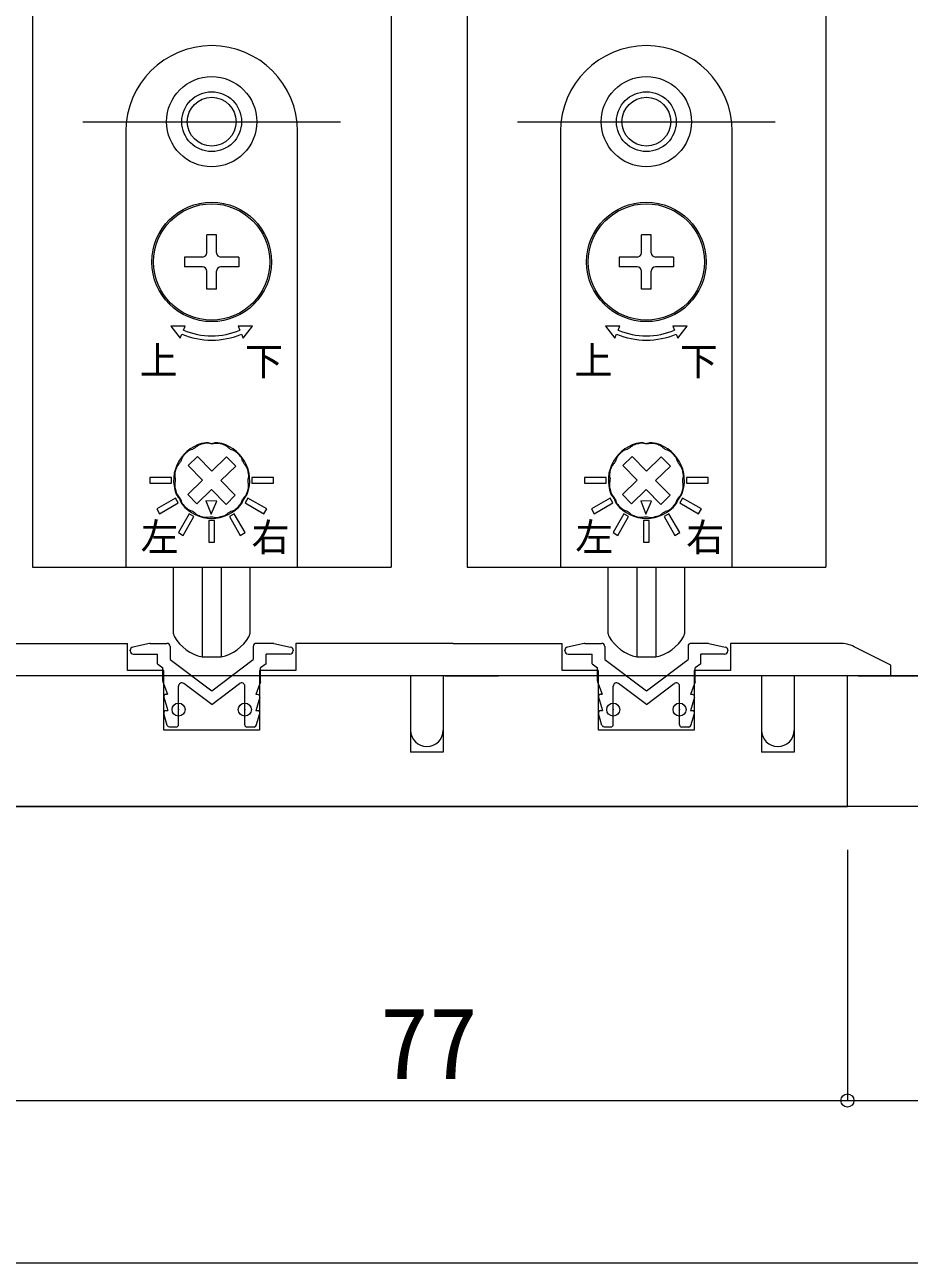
# Model space of a CAD drawing. Units: millimetres on the paper, enlarged 10 times, with parts at other scales. Extents: x -2000 to 2000, y -1385 to 1385.
# Drawn here: x -1240.1 to -968.8, y -67.5 to 312.4 of the extents above; entities that cross this region are included whole.
import ezdxf
from ezdxf.enums import TextEntityAlignment as Align

# ---------------------------------------------------------------- set-up
doc = ezdxf.new("R2010")
doc.units = ezdxf.units.MM
doc.header["$LTSCALE"] = 10
doc.header["$PDMODE"] = 32
doc.header["$PDSIZE"] = 4
doc.linetypes.add('USER1', pattern=[19.05, 12.7, -6.35])
doc.layers.add('1-1_0', color=7, linetype='Continuous', lineweight=20)
doc.layers.add('2-0_18', color=7, linetype='Continuous', lineweight=18)
doc.styles.add('ＭＳ ゴシック', font='')
doc.styles.get('ＭＳ ゴシック').set_extended_font_data('MS Gothic')

msp = doc.modelspace()

# ---------------------------------------------------------------- linework, layer by layer
at = {"layer": '1-1_0'}
msp.add_lwpolyline([(380, -67.5), (-1950, -67.5), (-1950, 1335)], dxfattribs=at)
at = {"layer": '2-0_18', "lineweight": 20}
for p, q in [((-1237.8, 564.3), (-1237.8, 145.97)), ((-1127.8, 564.3), (-1127.8, 145.97)), ((-1104.47, 564.3), (-1104.47, 145.97)), ((-994.47, 564.3), (-994.47, 145.97)), ((-1237.8, 145.97), (-1127.8, 145.97)), ((-1104.47, 145.97), (-994.47, 145.97)), ((-1290.3, 122.64), (-1208.64, 122.64)), ((-1201.91, 122.61), (-1207.02, 121.48)), ((-1201.69, 122.64), (-1196.58, 122.64)), ((-1195.58, 121.64), (-1195.58, 117.64)), ((-1170.03, 121.64), (-1170.03, 117.64)), ((-1163.91, 122.64), (-1169.03, 122.64)), ((-1163.7, 122.61), (-1158.59, 121.48)), ((-1108.78, 122.64), (-1156.97, 122.64)), ((-1108.78, 122.64), (-1075.3, 122.64)), ((-1068.58, 122.61), (-1073.69, 121.48)), ((-1068.36, 122.64), (-1063.25, 122.64)), ((-1062.25, 121.64), (-1062.25, 117.64)), ((-1036.69, 121.64), (-1036.69, 117.64)), ((-1030.58, 122.64), (-1035.69, 122.64)), ((-1030.36, 122.61), (-1025.25, 121.48)), ((-1206.8, 119.3), (-1203.36, 119.3)), ((-1203.36, 119.3), (-1199.47, 119.3)), ((-1162.25, 119.3), (-1166.14, 119.3)), ((-1166.14, 116.39), (-1166.14, 119.3)), ((-1158.8, 119.3), (-1162.25, 119.3)), ((-1157.8, 120.5), (-1157.8, 120.3)), ((-1074.47, 120.3), (-1074.47, 120.5)), ((-1074.47, 120.5), (-1074.47, 120.3)), ((-1073.47, 119.3), (-1070.03, 119.3)), ((-1070.03, 119.3), (-1066.14, 119.3)), ((-1028.91, 119.3), (-1032.8, 119.3)), ((-1032.8, 116.39), (-1032.8, 119.3)), ((-1025.47, 119.3), (-1028.91, 119.3)), ((-1024.47, 120.5), (-1024.47, 120.3)), ((-1199.47, 116.39), (-1197.8, 115.14)), ((-1197.8, 111.09), (-1197.8, 115.14)), ((-1195.58, 117.64), (-1182.8, 108.05)), ((-1182.8, 108.05), (-1170.03, 117.64)), ((-1166.14, 116.39), (-1167.8, 115.14)), ((-1167.8, 111.09), (-1167.8, 115.14)), ((-1066.14, 116.39), (-1064.47, 115.14)), ((-1064.47, 111.09), (-1064.47, 115.14)), ((-1062.25, 117.64), (-1049.47, 108.05)), ((-1049.47, 108.05), (-1036.69, 117.64)), ((-1032.8, 116.39), (-1034.47, 115.14)), ((-1034.47, 111.09), (-1034.47, 115.14)), ((-1059.47, 112.64), (-1577.8, 112.64)), ((-911.14, 112.64), (-1306.14, 112.64)), ((-1197.47, 112.64), (-1244.47, 112.64)), ((-1197.76, 110.86), (-1196.32, 107)), ((-1182.8, 103.89), (-1191.37, 110.31)), ((-1182.8, 103.89), (-1174.24, 110.31)), ((-1167.85, 110.86), (-1169.3, 106.97)), ((-1147.47, 112.64), (-1168.14, 112.64)), ((-1121.14, 112.64), (-1137.47, 112.64)), ((-1121.8, 112.64), (-1121.8, 89.3)), ((-1064.14, 112.64), (-1111.14, 112.64)), ((-1111.14, 112.64), (-1094.8, 112.64)), ((-1064.43, 110.86), (-1062.98, 107)), ((-1049.47, 103.89), (-1058.04, 110.31)), ((-1049.47, 103.89), (-1040.9, 110.31)), ((-1034.51, 110.86), (-1035.97, 106.97)), ((-1014.14, 112.64), (-1034.8, 112.64)), ((-1014.14, 112.64), (-1014.14, 89.3)), ((-987.8, 112.64), (-1004.14, 112.64)), ((-974.47, 112.64), (-987.8, 112.64)), ((-987.8, 72.64), (-987.8, 112.64)), ((-984.5, 112.64), (-911.14, 112.64)), ((-1196.87, 107), (-1196.32, 107)), ((-1192.97, 97.67), (-1192.97, 109.51)), ((-1172.64, 97.64), (-1172.64, 109.51)), ((-1168.7, 106.97), (-1169.3, 106.97)), ((-1063.54, 107), (-1062.98, 107)), ((-1059.64, 97.67), (-1059.64, 109.51)), ((-1039.3, 97.64), (-1039.3, 109.51)), ((-1035.37, 106.97), (-1035.97, 106.97)), ((-1197.51, 106.14), (-1196.27, 102)), ((-1168.06, 106.11), (-1169.3, 101.97)), ((-1064.18, 106.14), (-1062.94, 102)), ((-1034.73, 106.11), (-1035.97, 101.97)), ((-1196.41, 97.48), (-1197.51, 101.14)), ((-1196.87, 102), (-1196.27, 102)), ((-1168.7, 101.97), (-1169.3, 101.97)), ((-1169.16, 97.44), (-1168.06, 101.11)), ((-1063.08, 97.48), (-1064.18, 101.14)), ((-1063.54, 102), (-1062.94, 102)), ((-1035.37, 101.97), (-1035.97, 101.97)), ((-1035.83, 97.44), (-1034.73, 101.11)), ((-1195.77, 97), (-1193.64, 97)), ((-1169.8, 96.97), (-1171.97, 96.97)), ((-1062.44, 97), (-1060.3, 97)), ((-1036.47, 96.97), (-1038.64, 96.97)), ((-911.14, 72.64), (-1577.8, 72.64)), ((-1419.47, 72.64), (-987.8, 72.64))]:
    msp.add_line(p, q, dxfattribs=at)
at = {"layer": '2-0_18', "color": 2, "linetype": 'USER1'}
for p, q in [((-1222.3, 282.64), (-1143.3, 282.64)), ((-1088.97, 282.64), (-1009.97, 282.64))]:
    msp.add_line(p, q, dxfattribs=at)
at = {"layer": '2-0_18'}
for p, q in [((-1209.14, 279.64), (-1209.14, 145.97)), ((-1156.47, 145.97), (-1156.47, 279.64)), ((-1075.8, 279.64), (-1075.8, 145.97)), ((-1023.14, 145.97), (-1023.14, 279.64)), ((-1181.3, 247.97), (-1184.3, 247.97)), ((-1184.3, 242.47), (-1184.3, 247.97)), ((-1181.3, 242.47), (-1181.3, 247.97)), ((-1047.97, 247.97), (-1050.97, 247.97)), ((-1050.97, 242.47), (-1050.97, 247.97)), ((-1047.97, 242.47), (-1047.97, 247.97)), ((-1174.47, 241.14), (-1179.97, 241.14)), ((-1174.47, 241.14), (-1174.47, 238.14)), ((-1041.14, 241.14), (-1046.64, 241.14)), ((-1041.14, 241.14), (-1041.14, 238.14)), ((-1185.64, 238.14), (-1191.14, 238.14)), ((-1184.3, 231.3), (-1184.3, 236.8)), ((-1181.3, 231.3), (-1181.3, 236.8)), ((-1174.47, 238.14), (-1179.97, 238.14)), ((-1052.3, 238.14), (-1057.8, 238.14)), ((-1050.97, 231.3), (-1050.97, 236.8)), ((-1047.97, 231.3), (-1047.97, 236.8)), ((-1041.14, 238.14), (-1046.64, 238.14)), ((-1181.3, 231.3), (-1184.3, 231.3)), ((-1047.97, 231.3), (-1050.97, 231.3)), ((-1182.77, 175.46), (-1178.24, 179.89)), ((-1049.44, 175.46), (-1044.9, 179.89)), ((-1185.63, 172.67), (-1190.05, 177.2)), ((-1052.3, 172.67), (-1056.72, 177.2)), ((-1190.16, 168.25), (-1185.63, 172.67)), ((-1056.83, 168.25), (-1052.3, 172.67)), ((-1187.37, 165.38), (-1190.16, 168.25)), ((-1187.37, 165.38), (-1182.84, 169.81)), ((-1178.41, 165.27), (-1182.84, 169.81)), ((-1175.55, 168.07), (-1178.41, 165.27)), ((-1054.04, 165.38), (-1056.83, 168.25)), ((-1054.04, 165.38), (-1049.5, 169.81)), ((-1045.08, 165.27), (-1049.5, 169.81)), ((-1042.22, 168.07), (-1045.08, 165.27)), ((-1209.14, 145.97), (-1156.47, 145.97)), ((-1194.47, 125.53), (-1194.47, 145.97)), ((-1185.72, 145.97), (-1185.72, 118.46)), ((-1179.89, 145.97), (-1179.89, 118.46)), ((-1171.14, 145.97), (-1171.14, 125.53)), ((-1075.8, 145.97), (-1023.14, 145.97)), ((-1061.14, 125.53), (-1061.14, 145.97)), ((-1052.39, 145.97), (-1052.39, 118.46)), ((-1046.55, 145.97), (-1046.55, 118.46)), ((-1037.8, 145.97), (-1037.8, 125.53)), ((-1185.72, 118.46), (-1179.89, 118.46)), ((-1052.39, 118.46), (-1046.55, 118.46))]:
    msp.add_line(p, q, dxfattribs=at)
at = {"layer": '2-0_18', "color": 4, "lineweight": 9}
for p, q in [((-987.8, 59.3), (-987.8, -17.58)), ((-987.8, 59.3), (-987.8, -17.58)), ((-1244.47, -17.58), (-987.8, -17.58)), ((-987.8, -17.58), (-911.14, -17.58))]:
    msp.add_line(p, q, dxfattribs=at)
at = {"layer": '2-0_18'}
for points in [[(-1185.64, 241.14), (-1191.14, 241.14), (-1191.14, 238.14)], [(-1052.3, 241.14), (-1057.8, 241.14), (-1057.8, 238.14)], [(-1191.48, 218.69), (-1190.97, 219.93), (-1195.3, 219.93), (-1192.5, 216.23), (-1191.99, 217.46)], [(-1173.62, 217.46), (-1173.11, 216.23), (-1170.31, 219.93), (-1174.64, 219.93), (-1174.13, 218.69)], [(-1058.14, 218.69), (-1057.63, 219.93), (-1061.96, 219.93), (-1059.16, 216.23), (-1058.65, 217.46)], [(-1040.29, 217.46), (-1039.77, 216.23), (-1036.98, 219.93), (-1041.31, 219.93), (-1040.8, 218.69)], [(-1182.77, 175.46), (-1187.19, 180), (-1190.05, 177.2)], [(-1175.55, 168.07), (-1179.97, 172.6), (-1175.44, 177.02), (-1178.24, 179.89)], [(-1049.44, 175.46), (-1053.86, 180), (-1056.72, 177.2)], [(-1042.22, 168.07), (-1046.64, 172.6), (-1042.11, 177.02), (-1044.9, 179.89)]]:
    msp.add_lwpolyline(points, dxfattribs=at)
for points in [[(-1201.8, 171.8), (-1195.14, 171.8), (-1195.14, 173.47), (-1201.8, 173.47)], [(-1163.8, 173.47), (-1170.47, 173.47), (-1170.47, 171.8), (-1163.8, 171.8)], [(-1068.47, 171.8), (-1061.8, 171.8), (-1061.8, 173.47), (-1068.47, 173.47)], [(-1030.47, 173.47), (-1037.14, 173.47), (-1037.14, 171.8), (-1030.47, 171.8)], [(-1198.84, 162.41), (-1193.07, 165.75), (-1193.9, 167.19), (-1199.67, 163.86)], [(-1165.93, 163.86), (-1171.71, 167.19), (-1172.54, 165.75), (-1166.77, 162.41)], [(-1065.51, 162.41), (-1059.73, 165.75), (-1060.57, 167.19), (-1066.34, 163.86)], [(-1032.6, 163.86), (-1038.37, 167.19), (-1039.21, 165.75), (-1033.43, 162.41)], [(-1182.93, 162.3), (-1181.21, 166.28), (-1184.55, 166.32)], [(-1049.6, 162.3), (-1047.88, 166.28), (-1051.21, 166.32)], [(-1191.58, 155.76), (-1188.25, 161.54), (-1189.69, 162.37), (-1193.02, 156.6)], [(-1181.97, 160.3), (-1183.64, 160.3), (-1183.64, 153.64), (-1181.97, 153.64)], [(-1172.58, 156.6), (-1175.91, 162.37), (-1177.36, 161.54), (-1174.02, 155.76)], [(-1058.25, 155.76), (-1054.91, 161.54), (-1056.36, 162.37), (-1059.69, 156.6)], [(-1048.64, 160.3), (-1050.3, 160.3), (-1050.3, 153.64), (-1048.64, 153.64)], [(-1039.25, 156.6), (-1042.58, 162.37), (-1044.02, 161.54), (-1040.69, 155.76)]]:
    msp.add_lwpolyline(points, close=True, dxfattribs=at)
at = {"layer": '2-0_18', "lineweight": 20}
for points in [[(-1156.97, 122.64), (-1156.97, 114.3), (-1168.14, 114.3), (-1168.14, 95.97), (-1197.47, 95.97), (-1197.47, 114.3), (-1208.64, 114.3), (-1208.64, 122.64)], [(-990.16, 122.64), (-1023.64, 122.64), (-1023.64, 114.3), (-1034.8, 114.3), (-1034.8, 95.97), (-1064.14, 95.97), (-1064.14, 114.3), (-1075.3, 114.3), (-1075.3, 122.64)], [(-974.47, 112.64), (-974.47, 115.97), (-985.69, 121.58)], [(-1207.8, 120.3), (-1207.8, 120.5), (-1207.8, 120.3)], [(-1199.47, 116.39), (-1199.47, 118.06), (-1199.47, 119.3)], [(-1066.14, 116.39), (-1066.14, 118.06), (-1066.14, 119.3)], [(-1111.8, 112.64), (-1111.8, 89.3), (-1121.8, 89.3)], [(-1004.14, 112.64), (-1004.14, 89.3), (-1014.14, 89.3)]]:
    msp.add_lwpolyline(points, dxfattribs=at)
at = {"layer": '2-0_18'}
for centre, radius in [((-1182.8, 282.64), 13.83), ((-1049.47, 282.64), 13.83), ((-1182.8, 282.64), 9.17), ((-1182.8, 282.64), 7.5), ((-1049.47, 282.64), 9.17), ((-1049.47, 282.64), 7.5), ((-1182.8, 239.64), 18.33), ((-1182.8, 239.64), 17.83), ((-1049.47, 239.64), 18.33), ((-1049.47, 239.64), 17.83)]:
    msp.add_circle(centre, radius, dxfattribs=at)
for centre, radius, start, end in [((-1182.8, 279.64), 26.33, 0, 180), ((-1049.47, 279.64), 26.33, 0, 180), ((-1185.64, 242.47), 1.33, 270, 360), ((-1179.97, 242.47), 1.33, 180, 270), ((-1052.3, 242.47), 1.33, 270, 360), ((-1046.64, 242.47), 1.33, 180, 270), ((-1185.64, 236.8), 1.33, 360, 90), ((-1179.97, 236.8), 1.33, 90, 180), ((-1052.3, 236.8), 1.33, 360, 90), ((-1046.64, 236.8), 1.33, 90, 180), ((-1182.8, 239.64), 24, 247.5, 292.5), ((-1182.8, 239.64), 22.67, 247.5, 292.5), ((-1049.47, 239.64), 24, 247.5, 292.5), ((-1049.47, 239.64), 22.67, 247.5, 292.5), ((-1182.8, 172.64), 11.67, 98.903, 201.097), ((-1182.8, 172.64), 11.17, 116.9003, 121.6983), ((-1185.35, 180.39), 3.33, 108.1743, 138.72), ((-1182.8, 172.64), 11.5, 100.4243, 108.1743), ((-1184.28, 180.67), 3.33, 69.8787, 100.4243), ((-1184.25, 181.86), 2.33, 72.6114, 98.903), ((-1182.8, 186.47), 2.5, 252.6114, 287.3886), ((-1182.8, 172.64), 11.17, 86.9003, 91.6983), ((-1181.13, 180.63), 3.33, 78.1743, 108.72), ((-1181.36, 181.86), 2.33, 81.097, 107.3886), ((-1182.8, 172.64), 11.67, 338.903, 81.097), ((-1182.8, 172.64), 11.5, 70.4243, 78.1743), ((-1180.07, 180.33), 3.33, 39.8787, 70.4243), ((-1182.8, 172.64), 11.17, 56.9003, 61.6983), ((-1049.47, 172.64), 11.67, 98.903, 201.097), ((-1049.47, 172.64), 11.17, 116.9003, 121.6983), ((-1052.02, 180.39), 3.33, 108.1743, 138.72), ((-1049.47, 172.64), 11.5, 100.4243, 108.1743), ((-1050.95, 180.67), 3.33, 69.8787, 100.4243), ((-1050.91, 181.86), 2.33, 72.6114, 98.903), ((-1049.47, 186.47), 2.5, 252.6114, 287.3886), ((-1049.47, 172.64), 11.17, 86.9003, 91.6983), ((-1047.8, 180.63), 3.33, 78.1743, 108.72), ((-1048.03, 181.86), 2.33, 81.097, 107.3886), ((-1049.47, 172.64), 11.67, 338.903, 81.097), ((-1049.47, 172.64), 11.5, 70.4243, 78.1743), ((-1046.73, 180.33), 3.33, 39.8787, 70.4243), ((-1049.47, 172.64), 11.17, 56.9003, 61.6983), ((-1182.8, 172.64), 11.17, 146.9003, 151.6983), ((-1188.89, 178.08), 3.33, 138.1743, 168.72), ((-1182.8, 172.64), 11.5, 130.4243, 138.1743), ((-1188.1, 178.85), 3.33, 99.8787, 130.4243), ((-1177.36, 178.72), 3.33, 48.1743, 78.72), ((-1182.8, 172.64), 11.5, 40.4243, 48.1743), ((-1176.59, 177.93), 3.33, 9.8787, 40.4243), ((-1049.47, 172.64), 11.17, 146.9003, 151.6983), ((-1055.56, 178.08), 3.33, 138.1743, 168.72), ((-1049.47, 172.64), 11.5, 130.4243, 138.1743), ((-1054.77, 178.85), 3.33, 99.8787, 130.4243), ((-1044.02, 178.72), 3.33, 48.1743, 78.72), ((-1049.47, 172.64), 11.5, 40.4243, 48.1743), ((-1043.25, 177.93), 3.33, 9.8787, 40.4243), ((-1190.8, 174.31), 3.33, 168.1743, 198.72), ((-1182.8, 172.64), 11.5, 160.4243, 168.1743), ((-1190.5, 175.37), 3.33, 129.8787, 160.4243), ((-1182.8, 172.64), 11.17, 26.9003, 31.6983), ((-1175.04, 175.18), 3.33, 18.1743, 48.72), ((-1182.8, 172.64), 11.5, 10.4243, 18.1743), ((-1057.46, 174.31), 3.33, 168.1743, 198.72), ((-1049.47, 172.64), 11.5, 160.4243, 168.1743), ((-1057.16, 175.37), 3.33, 129.8787, 160.4243), ((-1049.47, 172.64), 11.17, 26.9003, 31.6983), ((-1041.71, 175.18), 3.33, 18.1743, 48.72), ((-1049.47, 172.64), 11.5, 10.4243, 18.1743), ((-1190.83, 171.16), 3.33, 159.8787, 190.4243), ((-1182.8, 172.64), 11.17, 176.9003, 181.6983), ((-1182.8, 172.64), 11.17, 356.9003, 1.6983), ((-1174.81, 170.96), 3.33, 348.1743, 18.72), ((-1174.77, 174.11), 3.33, 339.8787, 10.4243), ((-1057.5, 171.16), 3.33, 159.8787, 190.4243), ((-1049.47, 172.64), 11.17, 176.9003, 181.6983), ((-1049.47, 172.64), 11.17, 356.9003, 1.6983), ((-1041.48, 170.96), 3.33, 348.1743, 18.72), ((-1041.44, 174.11), 3.33, 339.8787, 10.4243), ((-1182.8, 172.64), 11.5, 190.4243, 198.1743), ((-1190.56, 170.09), 3.33, 198.1743, 228.72), ((-1191.51, 169.28), 2.33, 201.097, 227.3886), ((-1194.78, 165.72), 2.5, 12.6114, 47.3886), ((-1182.8, 172.64), 11.17, 206.9003, 211.6983), ((-1182.8, 172.64), 11.17, 326.9003, 331.6983), ((-1170.82, 165.72), 2.5, 132.6114, 167.3886), ((-1175.11, 169.9), 3.33, 309.8787, 340.4243), ((-1174.1, 169.28), 2.33, 312.6114, 338.903), ((-1182.8, 172.64), 11.5, 340.4243, 348.1743), ((-1049.47, 172.64), 11.5, 190.4243, 198.1743), ((-1057.23, 170.09), 3.33, 198.1743, 228.72), ((-1058.18, 169.28), 2.33, 201.097, 227.3886), ((-1061.45, 165.72), 2.5, 12.6114, 47.3886), ((-1049.47, 172.64), 11.17, 206.9003, 211.6983), ((-1049.47, 172.64), 11.17, 326.9003, 331.6983), ((-1037.49, 165.72), 2.5, 132.6114, 167.3886), ((-1041.78, 169.9), 3.33, 309.8787, 340.4243), ((-1040.76, 169.28), 2.33, 312.6114, 338.903), ((-1049.47, 172.64), 11.5, 340.4243, 348.1743), ((-1190.07, 166.77), 2.33, 192.6114, 218.903), ((-1189.02, 167.34), 3.33, 189.8787, 220.4243), ((-1182.8, 172.64), 11.67, 218.903, 321.097), ((-1182.8, 172.64), 11.5, 220.4243, 228.1743), ((-1188.25, 166.55), 3.33, 228.1743, 258.72), ((-1177.51, 166.42), 3.33, 279.8787, 310.4243), ((-1182.8, 172.64), 11.5, 310.4243, 318.1743), ((-1176.72, 167.19), 3.33, 318.1743, 348.72), ((-1175.54, 166.77), 2.33, 321.097, 347.3886), ((-1056.73, 166.77), 2.33, 192.6114, 218.903), ((-1055.69, 167.34), 3.33, 189.8787, 220.4243), ((-1049.47, 172.64), 11.67, 218.903, 321.097), ((-1049.47, 172.64), 11.5, 220.4243, 228.1743), ((-1054.92, 166.55), 3.33, 228.1743, 258.72), ((-1044.17, 166.42), 3.33, 279.8787, 310.4243), ((-1049.47, 172.64), 11.5, 310.4243, 318.1743), ((-1043.38, 167.19), 3.33, 318.1743, 348.72), ((-1042.21, 166.77), 2.33, 321.097, 347.3886), ((-1182.8, 172.64), 11.17, 236.9003, 241.6983), ((-1185.54, 164.94), 3.33, 219.8787, 250.4243), ((-1182.8, 172.64), 11.5, 250.4243, 258.1743), ((-1184.48, 164.64), 3.33, 258.1743, 288.72), ((-1182.8, 172.64), 11.17, 266.9003, 271.6983), ((-1181.33, 164.6), 3.33, 249.8787, 280.4243), ((-1182.8, 172.64), 11.5, 280.4243, 288.1743), ((-1180.26, 164.88), 3.33, 288.1743, 318.72), ((-1182.8, 172.64), 11.17, 296.9003, 301.6983), ((-1049.47, 172.64), 11.17, 236.9003, 241.6983), ((-1052.21, 164.94), 3.33, 219.8787, 250.4243), ((-1049.47, 172.64), 11.5, 250.4243, 258.1743), ((-1051.14, 164.64), 3.33, 258.1743, 288.72), ((-1049.47, 172.64), 11.17, 266.9003, 271.6983), ((-1047.99, 164.6), 3.33, 249.8787, 280.4243), ((-1049.47, 172.64), 11.5, 280.4243, 288.1743), ((-1046.92, 164.88), 3.33, 288.1743, 318.72), ((-1049.47, 172.64), 11.17, 296.9003, 301.6983), ((-1192.8, 125.53), 1.67, 180, 210.5607), ((-1172.8, 125.53), 1.67, 329.4393, 360), ((-1059.47, 125.53), 1.67, 180, 210.5607), ((-1039.47, 125.53), 1.67, 329.4393, 360), ((-1182.76, 131.46), 13.33, 210.5607, 257.1614), ((-1182.85, 131.46), 13.33, 282.8386, 329.4393), ((-1049.42, 131.46), 13.33, 210.5607, 257.1614), ((-1049.52, 131.46), 13.33, 282.8386, 329.4393)]:
    msp.add_arc(centre, radius, start, end, dxfattribs=at)
at = {"layer": '2-0_18', "lineweight": 20}
for centre, radius, start, end in [((-1201.69, 121.64), 1, 90, 102.5288), ((-1201.69, 121.64), 1, 90, 102.5288), ((-1201.69, 121.64), 1, 90, 102.5288), ((-1201.69, 121.64), 1, 90, 102.5288), ((-1196.58, 121.64), 1, 0, 90), ((-1169.03, 121.64), 1, 90, 180), ((-1163.91, 121.64), 1, 77.4712, 90), ((-1068.36, 121.64), 1, 90, 102.5288), ((-1068.36, 121.64), 1, 90, 102.5288), ((-1068.36, 121.64), 1, 90, 102.5288), ((-1068.36, 121.64), 1, 90, 102.5288), ((-1063.25, 121.64), 1, 0, 90), ((-1035.69, 121.64), 1, 90, 180), ((-1030.58, 121.64), 1, 77.4712, 90), ((-990.16, 112.64), 10, 63.435, 90), ((-1206.8, 120.5), 1, 102.5288, 180), ((-1206.8, 120.3), 1, 180, 270), ((-1158.8, 120.3), 1, 270, 0), ((-1158.8, 120.5), 1, 0, 77.4712), ((-1073.47, 120.5), 1, 102.5288, 180), ((-1073.47, 120.3), 1, 180, 270), ((-1025.47, 120.3), 1, 270, 0), ((-1025.47, 120.5), 1, 0, 77.4712), ((-1197.14, 111.09), 0.667, 180, 200.556), ((-1197.14, 111.09), 0.667, 180, 200.556), ((-1197.14, 111.09), 0.667, 180, 200.556), ((-1197.14, 111.09), 0.667, 180, 200.556), ((-1191.97, 109.51), 1, 53.1301, 180), ((-1173.64, 109.51), 1, 0, 126.8699), ((-1168.47, 111.09), 0.667, 339.4439, 0), ((-1168.47, 111.09), 0.667, 339.4439, 0), ((-1168.47, 111.09), 0.667, 339.4439, 0), ((-1063.8, 111.09), 0.667, 180, 200.556), ((-1063.8, 111.09), 0.667, 180, 200.556), ((-1063.8, 111.09), 0.667, 180, 200.556), ((-1063.8, 111.09), 0.667, 180, 200.556), ((-1058.64, 109.51), 1, 53.1301, 180), ((-1040.3, 109.51), 1, 0, 126.8699), ((-1035.14, 111.09), 0.667, 339.4439, 0), ((-1035.14, 111.09), 0.667, 339.4439, 0), ((-1035.14, 111.09), 0.667, 339.4439, 0), ((-1196.87, 106.34), 0.667, 90, 196.6992), ((-1168.7, 106.3), 0.667, 343.3008, 90), ((-1063.54, 106.34), 0.667, 90, 196.6992), ((-1035.37, 106.3), 0.667, 343.3008, 90), ((-1196.87, 101.34), 0.667, 90, 196.6992), ((-1168.7, 101.3), 0.667, 343.3008, 90), ((-1063.54, 101.34), 0.667, 90, 196.6992), ((-1035.37, 101.3), 0.667, 343.3008, 90), ((-1195.77, 97.67), 0.667, 196.6992, 270), ((-1193.64, 97.67), 0.667, 270, 0), ((-1171.97, 97.64), 0.667, 180, 270), ((-1169.8, 97.64), 0.667, 270, 343.3008), ((-1116.8, 95.97), 5, 180, 0), ((-1062.44, 97.67), 0.667, 196.6992, 270), ((-1060.3, 97.67), 0.667, 270, 0), ((-1038.64, 97.64), 0.667, 180, 270), ((-1036.47, 97.64), 0.667, 270, 343.3008), ((-1009.14, 95.97), 5, 180, 0)]:
    msp.add_arc(centre, radius, start, end, dxfattribs=at)
at = {"layer": '2-0_18'}
for p in [(-1192.97, 102.3), (-1172.64, 102.3), (-1059.64, 102.3), (-1039.3, 102.3)]:
    msp.add_point(p, dxfattribs=at)
at = {"layer": '2-0_18', "color": 4}
msp.add_point((-987.8, -17.58), dxfattribs=at)

# ---------------------------------------------------------------- texts
at = {"layer": '2-0_18', "style": 'ＭＳ ゴシック'}
for s, height, p in [('上', 8.55, (-1204.88, 202.58)), ('下', 8.55, (-1172.56, 202.32)), ('上', 8.55, (-1071.55, 202.58)), ('下', 8.55, (-1039.23, 202.32)), ('左', 8.55, (-1204.57, 148.4)), ('右', 8.55, (-1170.59, 148.32)), ('左', 8.55, (-1071.24, 148.4)), ('右', 8.55, (-1037.26, 148.32)), ('77', 21.99, (-1131.14, -17.58))]:
    msp.add_text(s, height=height, dxfattribs=at).set_placement(p, align=Align.BOTTOM_LEFT)

doc.saveas('drawing.dxf')
